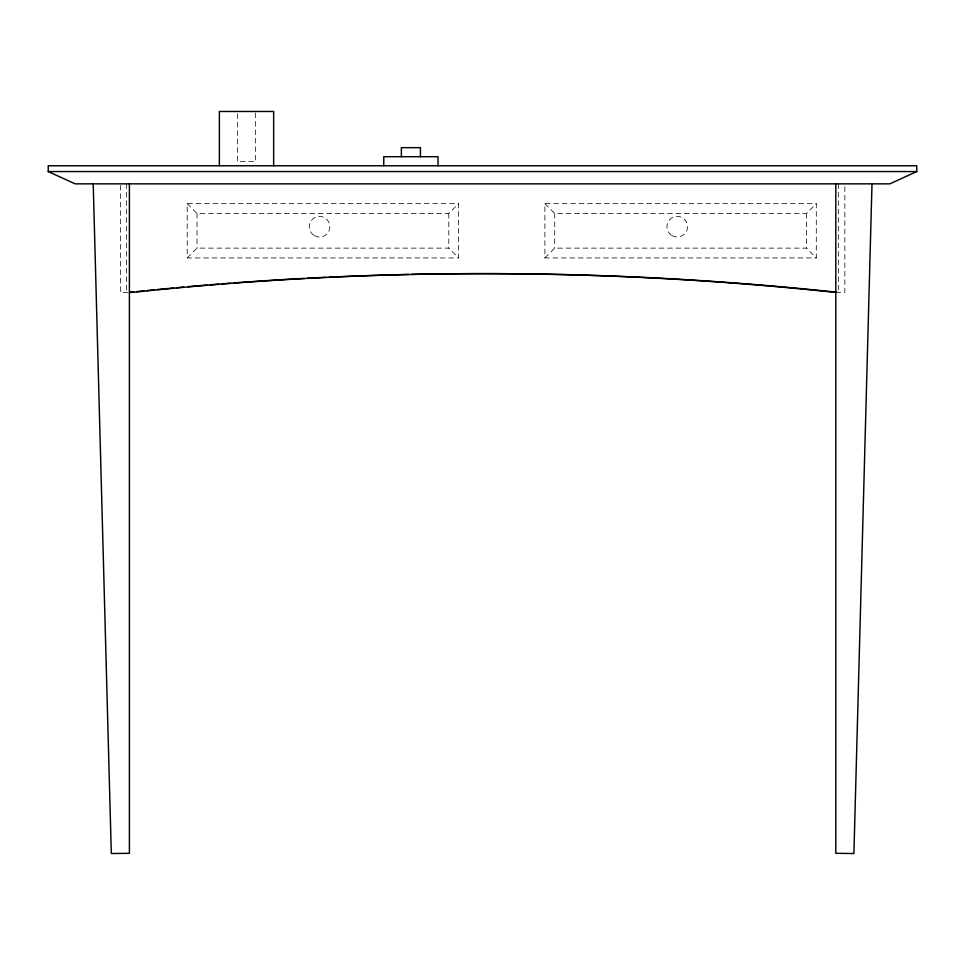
<?xml version="1.0" encoding="UTF-8"?>
<svg xmlns="http://www.w3.org/2000/svg" width="965" height="965" viewBox="0 0 965 965"><rect width="100%" height="100%" fill="white"/><g stroke="black" fill="none" stroke-linecap="round" stroke-linejoin="round"><path stroke-width="0.72" stroke-dasharray="4.83 3.62" d="M187.21 257.945L197.029 248.126L448.809 248.126L458.616 257.945L458.616 203.663L187.21 203.663L187.21 257.945L458.616 257.945M187.21 203.663L197.029 213.482L448.809 213.482L458.616 203.663M544.887 257.945L554.706 248.126L806.475 248.126L816.294 257.945L816.294 203.663L544.887 203.663L544.887 257.945L816.294 257.945M544.887 203.663L554.706 213.482L806.475 213.482L816.294 203.663M127.899 292.407L120.36 292.407L120.36 185.352M835.811 292.407L844.857 292.407L844.857 185.34M838.356 183.845L838.356 292.407M806.475 213.482L806.475 248.126M554.706 213.482L554.706 248.126M448.809 213.482L448.809 248.126M255.556 112.953L255.556 161.662L237.462 161.662L237.462 112.953M197.029 213.482L197.029 248.126M126.511 183.845L126.511 292.407M314.397 235.629A10.313 10.313 0 0 0 329.873 226.691A10.313 10.313 0 0 0 314.397 217.764A10.313 10.313 0 0 0 314.397 235.629M672.074 235.629A10.313 10.313 0 0 0 687.55 226.691A10.313 10.313 0 0 0 672.074 217.764A10.313 10.313 0 0 0 672.074 235.629"/><path stroke-width="1.45" d="M871.998 183.845L853.904 853.53L835.811 853.313L835.811 183.845M916.75 171.553L889.875 183.845L75.125 183.845L48.25 171.553L48.25 165.751L916.75 165.751L916.75 171.553L48.25 171.553M93.219 183.845L111.313 853.53L129.406 853.313L129.406 183.845M438.038 165.751L438.038 156.704L383.756 156.704L383.756 165.751M420.426 156.704L420.426 147.657L401.368 147.657L401.368 156.704M273.65 165.751L273.65 111.47L219.369 111.47L219.369 165.751M133.797 291.949A3328.502 3328.502 0 0 0 129.406 292.407L132.302 292.407A3328.502 3328.502 0 0 1 836.884 292.25M136.728 291.635A3328.502 3328.502 0 0 1 144.062 290.875M146.994 290.586A3328.502 3328.502 0 0 1 154.328 289.85M157.259 289.56A3328.502 3328.502 0 0 1 173.398 288.016M176.33 287.739A3328.502 3328.502 0 0 1 183.676 287.075M188.078 286.677A3328.502 3328.502 0 0 1 207.161 285.037M210.105 284.796A3328.502 3328.502 0 0 1 218.91 284.084M221.853 283.855A3328.502 3328.502 0 0 1 230.671 283.167M233.602 282.95A3328.502 3328.502 0 0 1 304.204 278.415M307.147 278.258A3328.502 3328.502 0 0 1 326.279 277.305M329.222 277.16A3328.502 3328.502 0 0 1 408.75 274.446M411.705 274.386A3328.502 3328.502 0 0 1 835.461 292.407"/></g></svg>
